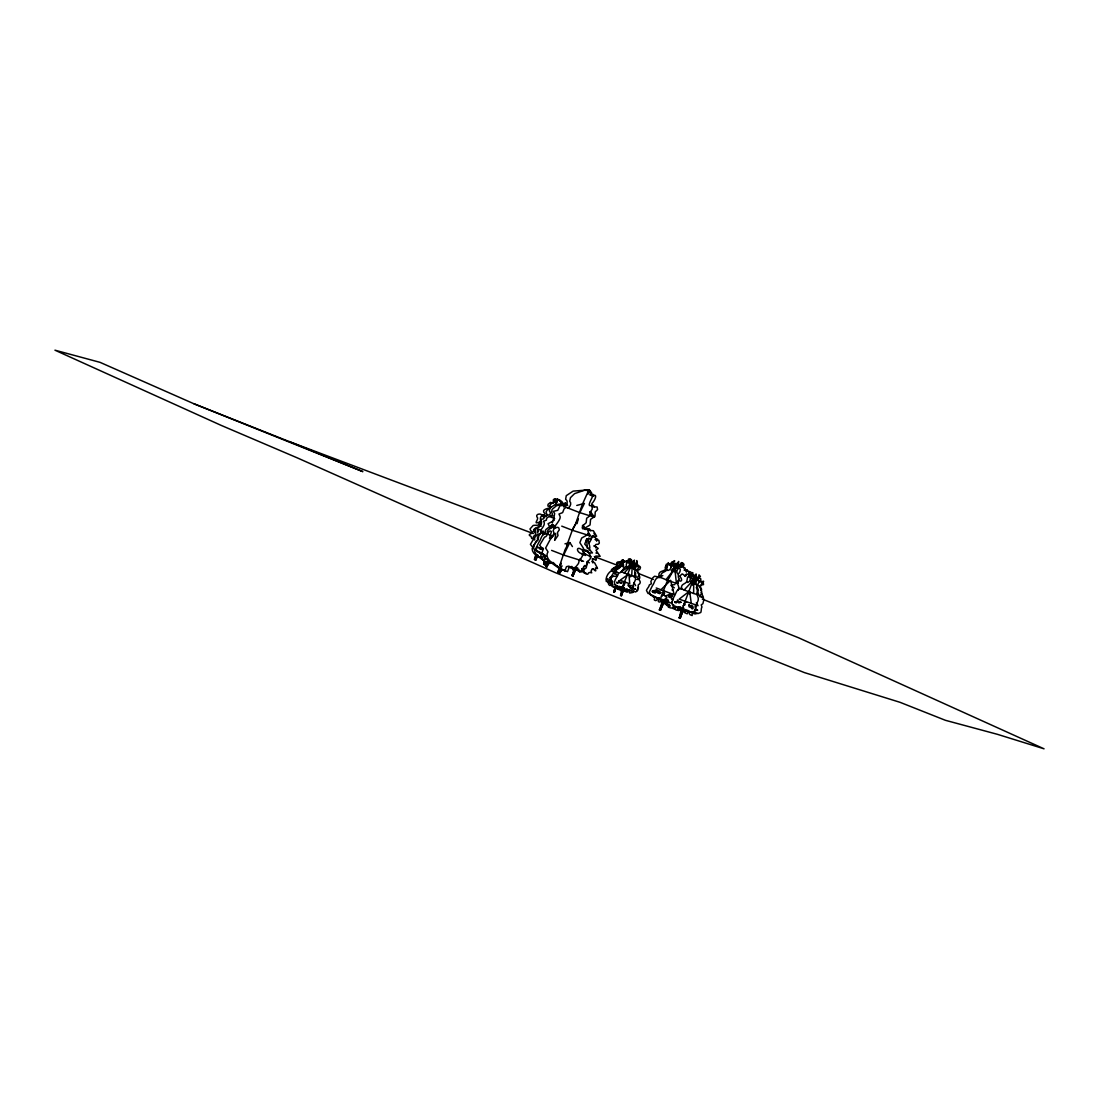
<?xml version="1.0" encoding="UTF-8"?>
<svg xmlns="http://www.w3.org/2000/svg" width="1099" height="1099" viewBox="0 0 1099 1099"><rect width="100%" height="100%" fill="white"/><g stroke="black" fill="none" stroke-linecap="round" stroke-linejoin="round"><path stroke-width="1.5" d="M696.313 587.388L698.882 595.095L693.634 593.46L693.744 579.681L695.296 575.491L695.063 576.384M630.386 567.949L631.843 563.952L622.735 585.987L622.281 587.718L623.092 588.432L620.825 595.424L623.531 589.435L625.633 590.053M616.951 582.333C615.316 583.239 620.605 583.734 616.869 582.25M683.688 567.922L682.177 565.449M675.198 571.04C674.113 569.667 677.63 559.652 676.957 565.504M582.03 569.447L583.665 569.557L584.503 572.744A4.176 4.108 -80 0 1 585.424 573.609C590.163 575.958 585.987 571.301 591.729 572.799C590.19 570.779 591.894 568.87 593.652 569.309C598.57 574.475 592.649 565.174 597.499 568.526C597.224 567.263 595.163 564.295 594.82 563.018A6.718 6.608 -80 0 1 592.883 561.41L592.334 559.075L594.504 559.35C597.059 562.111 596.551 558.058 594.834 556.918L595.905 556.012L600.15 556.341L595.974 550.214L598.213 548.442L594.889 546.011L595.864 544.445L598.364 544.197L599.353 543.057C598.337 540.447 600.452 539.87 595.988 540.117L595.452 537.356L594.284 536.903M692.59 585.19L693.016 583.555M586.083 573.06L583.72 572.703A4.176 3.421 -67.4 0 0 582.978 571.933L581.921 568.842M634.782 572.552L636.307 577.167L631.733 575.725L632.296 564.529L634.48 560.119L632.282 564.735L633.766 569.474L635.153 569.983L634.755 572.414L635.717 573.417L633.821 576.687L635.497 578.019L635.442 579.777L632.433 586.839M667.464 600.411L667.189 602.664L664.538 603.832A4.588 0.797 -69.7 0 0 664.497 603.269L665.129 600.672L667.354 600.549M593.776 496.047L593.268 494.454M619.039 586.921L620.276 587.333C622.501 587.292 623.971 591.564 620.798 595.438L621.526 595.685L623.559 589.627M673.467 571.7L674.291 569.433L674.03 570.724M534.567 539.334L534.567 538.592M624.411 584.448L624.727 583.734M632.639 566.96L632.062 567.62M691.834 583.693L693.661 578.692L682.149 609.162M682.506 608.64L681.998 612.088M552.344 523.11L552.879 520.638L554.294 520.253M672.19 571.823L674.291 566.425L673.412 570.381L667.038 581.646L661.145 596.551L660.815 599.669L662.917 599.477L662.931 601.565L659.798 610.055L663.137 601.634L665.994 602.101L666.887 600.562M615.413 587.47L616.731 586.742C620.289 584.86 615.069 590.355 619.987 589.476C621.553 589.6 618.71 585.314 621.539 587.113M540.159 534.526L541.807 531.614L541.024 529.924L539.472 529.539C532.63 531.119 543.14 525.459 541.354 521.16L540.378 519.593L543.634 518.824L544.678 516.159C546.753 515.033 553.003 515.458 549.349 510.801L549.816 508.123L554.816 504.784L562.661 503.699L567.057 504.345M673.344 566.342L672.093 561.823L669.662 564.776L668.219 562.661L667.78 564.446M541.725 553.456L545.063 555.187M615.481 586.358L614.3 592.1L616.182 586.303L617.075 586.715M681.284 614.066L679.731 618.078L682.754 610.412L685.419 611.044L685.707 609.574L686.49 610.673C688.647 610.714 691.367 612.83 691.614 611.676A2.225 1.484 -71.6 0 1 692.865 612.198C696.78 610.742 695.131 605.192 697.329 602.307C700.681 596.73 694.128 594.889 698.36 590.039C697.357 586.866 694.98 584.325 696.574 579.709C701.038 573.032 690.309 585.259 695.488 576.851C695.969 573.596 688.221 578.253 692.727 574.557C693.551 569.378 691.189 575.903 689.485 574.722L688.372 576.343M576.851 568.636L576.714 569.502A4.176 0.728 -69.7 0 1 576.755 570.01L578.733 569.364M633.766 569.364C633.312 565.408 637.351 560.119 632.653 565.381C629.892 565.436 631.994 558.086 628.298 562.303M588.748 490.209L582.305 504.468L575.436 524.443L572.964 528.358L566.837 545.392L567.634 544.884L565.092 549.596L559.721 565.518L561.081 563.306L558.567 572.606L559.254 571.233M627.639 589.655L627.268 592.21L623.119 590.52A2.926 2.912 -47.3 0 0 622.474 589.916C621.196 586.564 622.831 591.097 620.55 589.394A2.926 1.91 -68.5 0 0 620.166 588.913L620.138 588.721M550.256 528.015L551.341 527.135M593.309 568.746L591.935 569.076M633.395 564.501L633.573 563.718M677.987 590.355C680.831 585.424 674.456 583.844 679.388 578.967C677.066 577.717 679.745 573.719 676.819 572.758C676.393 568.636 683.935 559.267 675.775 568.526C676.064 565.339 678.303 561.864 673.11 564.282M632.365 564.556L621.237 571.631L624.191 572.95C628.958 567.51 639.041 559.35 629.823 561.932C627.089 561.644 633.807 557.633 628.477 559.089C629.136 561.273 623.861 562.537 623.106 559.941C621.828 563.979 616.237 559.611 616.553 564.199C619.685 567.771 607.115 568.43 612.94 571.865M590.877 493.781L589.723 490.374L587.841 489.948L573.142 491.116L566.26 495.676L565.628 499.331C569.488 501.446 565.436 508.123 562.523 505.471L559.968 505.815L557.784 510.307L553.292 511.365L554.638 513.494L553.69 519.113L552.289 521.503L548.071 523.715L549.5 526.517L552.096 524.951L554.226 525.501M697.192 584.778C700.242 586.55 702.11 590.616 701.684 593.57L699.829 595.699L703.429 597.815L703.758 600.136L702.893 603.681L701.217 604.89L701.959 607.019C701.025 608.612 701.45 609.602 701.066 611.429L700.791 612.473L697.824 613.64A2.225 2.212 0 0 0 696.038 612.885L696.244 613.846L688.317 611.209L687.644 610.151C686.779 611.758 684.924 610.302 682.589 610.838M682.589 610.22L680.061 618.201L679.361 617.542L681.586 608.461L682.245 609.162L679.416 617.94L680.295 618.256M633.903 565.545L636.829 563.045L635.565 565.518M544.802 555.544L544.486 558.113L546.849 558.787M624.15 589.765L624.232 590.932L624.575 589.751M620.839 564.474C619.108 558.484 614.753 568.939 620.207 565.751M673.22 599.45C672.464 597.238 669.772 599.738 673.096 599.669M554.322 499.949L554.239 500.979M623.93 589.682L623.367 590.603M670.72 566.837C671.75 565.312 668.934 563.76 667.807 564.927C662.876 578.266 679.498 563.004 666.379 564.158L665.087 567.936L666.365 569.474M653.342 596.207L653.218 596.784C656.845 597.98 652.119 599.875 655.567 600.631A4.588 2.624 -71.3 0 1 656.433 600.397L658.274 598.227M660.389 599.669C662.917 603.008 655.608 602.705 659.263 599.395M684.306 604.093L684.828 602.362L684.114 604.546M577.085 523.619L578.211 518.742L572.455 530.309L561.754 526.146M587.91 494.385L588.583 491.665M535.282 557.674L534.65 559.46L535.79 559.831L537.576 555.009M621.608 562.262L622.982 560.009L621.567 560.339L621.004 562.111L622.803 564.35L622.171 566.48M624.479 562.166L624.795 561.246M536.6 557.179L535.79 559.831L534.636 559.418L535.886 555.833M563.114 504.853L563.21 503.617C561.301 499.413 557.976 500.114 554.418 498.973L553.36 499.674L553.292 502.394C551.258 502.806 547.879 506.941 551.313 507.257M692.37 583.074L693.071 581.206L692.768 582.168M576.412 568.76L575.794 569.996L575.601 568.829M632.516 563.416L632.928 561.768L631.898 564.598M629.741 563.773C623.971 558.745 626.526 573.554 629.919 563.512C629.672 559.46 633.381 557.88 630.496 562.221M677.863 565.669L677.822 563.553L675.459 564.062C673.371 578.047 674.099 553.058 671.654 566.273M624.095 588.597L624.383 587.512L623.696 588.638M662.711 600.301L659.565 609.931M690.763 578.376L689.032 576.92L687.576 577.277L686.724 581.687L687.919 582.484L689.677 581.083L691.848 574.708L692.123 579.461L695.227 580.725L700.42 576.467L699.019 574.818L698.153 578.788L695.997 575.766L694.705 575.876L693.799 579.53L695.571 576.178L694.266 575.162L689.677 575.807L689.554 574.695L691.821 573.747L690.57 571.796C687.864 571.796 690.282 576.11 686.738 573.925L684.553 575.67C681.215 572.565 682.52 574.324 680.034 575.711L679.58 576.233C681.929 577.895 683.083 582.923 678.536 580.519M683.042 610.646L682.864 612.006L684.196 609.382M588.363 539.348C587.896 543.277 590.836 545.832 589.462 549.651M619.328 587.292L619.287 586.358M682.919 610.604L682.328 612.129M614.465 592.182L613.668 591.894L615.591 586.344L613.998 592.018L614.314 591.152M548.538 561.259L546.67 566.658L545.956 566.37L548.003 561.053M660.156 610.192L659.455 609.89C665.912 600.356 660.224 601.785 658.933 597.801M585.204 555.517L585.671 553.91L583.5 553.415M620.729 566.754C624.809 561.218 616.292 564.859 620.317 567.111M545.901 566.37L547.151 566.837L545.983 566.411L548.058 561.081M659.482 609.931L660.526 610.288L659.4 609.89C665.293 601.387 660.925 601.799 659.688 598.213L658.548 598.708L655.636 597.197C652.875 596.043 650.498 595.617 650.086 594.161A2.445 2.404 -80 0 0 648.067 593.529L646.446 590.438L646.954 589.366C647.902 587.567 648.959 587.017 649.303 585.011L651.405 583.748L650.869 581.55L652.627 577.95L654.537 576.233L658.988 577.002L658.947 573.898C659.62 570.834 663.975 571.507 665.678 569.117M535.57 555.696L534.375 559.336L535.982 559.927L537.768 555.064M542.618 534.87L544.046 532.768L543.497 531.202C535.721 533.125 545.214 527.286 544.266 522.657L543.538 521.214L546.34 520.198C546.134 514.772 554.926 517.959 551.602 511.955L552.151 509.332L556.547 505.677L565.436 503.905L567.688 505.471M626.526 589.517C624.136 593.062 624.919 587.896 626.251 589.545L628.779 590.012L629.164 592.43A3.324 2.624 -67.7 0 1 629.727 593.034C635.456 592.196 635.016 591.688 627.886 590.039L627.35 589.201M694.568 576.865L693.469 580.135L695.282 584.297M686.394 610.481L684.553 612.624L687.232 613.792L688.469 610.824L689.499 614.025A4.162 3.105 -68 0 1 690.172 614.767L692.191 615.564L692.109 613.352L694.966 613.819L694.719 611.497M633.766 563.155L633.148 561.397L631.705 562.18M679.429 617.968C683.221 613.256 681.723 607.774 678.935 607.898L673.096 605.714L673.756 605.054A2.225 1.662 -68 0 0 672.341 604.684L671.695 602.513A2.445 1.401 -71.3 0 1 672.162 602.513M577.662 567.757L576.055 569.007L573.087 575.505M682.287 611.786L682.493 611.085M566.164 504.991L565.614 503.424L562.262 505.073M613.764 591.935L616.003 586.509L614.176 591.344M694.334 577.277L694.843 575.849L693.565 579.448M575.395 569.941L573.032 575.89L572.153 575.574L574.983 568.444M575.23 568.54L572.771 575.794L572.126 575.533L574.227 569.502M565.875 506.035L566.273 504.015L563.869 507.051M683.262 609.286L683.688 607.953L682.987 609.423M693.881 583.61L694.939 581.824L694.705 583.473M675.198 572.084L675.734 569.941L674.704 570.972M535.639 548.909L534.732 551.561L536.738 555.283L544.609 561.301L543.717 564.213L544.87 564.598L546.327 561.919L548.36 562.99L548.744 561.905M556.396 502.696L556.644 501.941L556.08 503.466L557.495 498.877L555.984 502.71M664.332 600.617C662.354 605.7 663.727 601.689 666.324 600.535M546.066 566.411L548.264 559.748M574.859 569.735L572.442 575.684L575.107 568.499M589.449 556.74C591.454 553.759 587.745 553.374 588.322 550.956M623.325 566.988L623.655 566.054M546.176 516.599L546.876 514.634L546.066 511.791L547.453 509.771L549.995 508.603M588.913 537.933L588.556 538.744M536.257 557.083L535.309 559.707L535.845 558.251M556.218 503.177L555.558 505.155M550.956 562.578L549.624 563.553L547.041 562.097M559.721 569.969L562.056 565.903M581.742 569.763C584.022 574.118 576.096 570.917 578.637 569.309M659.991 610.096L664.277 599.738M689.389 594.133L689.691 593.309M626.828 589.037L626.691 590.245L623.449 589.407L621.127 595.534L623.449 587.965L621.663 587.402M623.449 589.407L621.43 595.658L620.523 595.328L622.419 587.374M684.471 604.175L684.526 603.749M614.314 591.839L616.649 586.097M617.171 587.388C619.204 591.839 621.114 585.808 622.735 588.776M548.277 561.177L546.299 566.534L548.181 562.18M577.566 569.296L577.552 570.34L579.668 571.494M680.295 617.872L683.276 610.536M546.959 566.754L548.854 562.441M660.513 609.863L664.593 600.37M547.096 566.383L549.005 562.523M582.388 553.786C575.821 552.934 575.478 543.991 583.473 550.984L584.16 550.462L583.267 547.989L579.846 542.645L581.714 538.015L588.954 533.977L587.319 528.935L582.717 528.798L582.236 527.767L582.635 525.871L586.165 522.739L586.674 518.206C590.987 516.296 589.6 511.681 592.224 509.125L591.935 505.32C585.327 507.875 592.856 497.861 592.883 494.962C592.663 493.973 588.157 496.542 590.397 493.808L589.572 490.374L584.668 490.291M614.341 592.127L616.896 586.207M660.458 610.288L664.785 600.48M590.41 556.149L585.066 554.281L582.429 549.83M623.353 590.932L624.658 588.611M672.011 570.903L673.151 569.145M636.802 579.475C643.987 580.011 636.046 570.299 634.851 568.046M618.998 588.377L617.899 588.432L618.297 587.525M621.402 587.635C619.424 596.537 621.059 581.728 618.215 588.391A3.324 2.047 -71.4 0 0 617.542 588.542C614.533 588.322 618.751 586.44 615.907 586.179M626.334 562.084L626.348 561.355M677.891 568.581C681.847 566.974 680.199 572.73 678.303 573.994M669.085 604.903C665.747 608.406 664.249 598.474 666.736 601.73C672.093 604.725 672.011 601.785 673.811 597.114C676.105 594.106 676.448 587.8 681.641 588.721C680.46 583.775 684.938 584.503 686.724 581.687M575.011 568.458L572.084 575.533L573.211 575.945M657.655 590.52L655.76 591.949L659.4 592.869L659.798 591.812L658.466 592.334L658.328 590.712M542.796 548.016L543.483 548.635M634.302 565.449L636.376 566.273L634.727 569.433M674.539 567.386L675.912 563.416L674.731 568.073L676.434 583.432L678.358 583.033L677.327 581.508M696.519 580.492L698.566 580.409L699.321 581.591L697.206 585.52M611.855 584.091L610.495 585.41A2.926 2.212 -72.1 0 0 609.794 585.506C608.544 584.682 608.077 583.377 608.351 581.989M682.767 610.426L680.212 618.242L679.058 617.817M565.49 505.361L565.477 502.779L562.166 504.606M673.083 563.347C677.891 557.317 670.376 562.894 670.953 565.903M677.218 565.545L678.633 561.41L678.275 565.161M682.96 564.872L682.493 562.949L681.394 562.619L680.391 563.869L681.311 566.109L680.501 567.015L676.929 563.43L675.624 564.144L675.322 567.675L674.127 567.592M568.87 507.834L567.62 507.903L579.805 512.642L584.407 503.411L576.769 505.458M551.602 550.379L563.622 555.05L569.845 542.535L572.428 546.574M540.049 552.289L539.719 553.264C543.346 554.459 538.62 556.355 542.068 557.111A4.588 2.624 -71.3 0 1 542.933 556.877L544.362 555.641M593.79 558.896L592.952 558.869M553.113 524.951L553.456 526.27L555.38 527.094M535.323 528.042L533.812 531.147L535.076 531.518L534.787 528.701L533.606 529.636L534.705 531.93M545.145 562.152C543.936 567.785 544.019 557.633 545.612 556.286M685.007 576.412L686.257 575.505M539.925 521.324L540.117 522.094L541.203 520.253M626.251 561.534L626.966 561.424M586.99 550.311L583.638 550.297M666.598 565.394L666.53 567.276M621.952 564.295L623.009 562.193M663.906 595.328L664.51 592.911L663.81 595.04M680.762 607.129C681.119 611.484 676.338 611.786 678.344 607.115M692.81 608.228C689.018 606.84 693.51 610.357 692.7 608.2M595.864 547.961L595.837 546.917L593.748 545.915M554.569 533.523L552.509 536.147L546.56 533.688M662.821 575.505L660.059 577.209L666.008 579.681L675.267 567.826L671.118 570.381M620.99 563.869L621.704 561.273L622.611 563.265M551.231 503.452L554.02 502.586L555.201 499.317C556.946 500.814 559.116 498.177 559.748 500.704M571.81 566.356L570.779 568.018L573.197 568.362M575.67 569.886L574.118 568.018M592.828 562.894L592.347 561.699A6.718 5.509 -67.4 0 1 591.784 561.342M586.413 539.76L586.948 539.183L586.193 541.258M679.91 588.144L684.141 589.998L693.744 579.681L690.969 581.371M546.574 562.042L545.035 564.68L543.634 564.158L544.472 561.232L539.527 557.152C536.024 555.97 532.053 552.522 532.136 548.676L532.891 547.494L530.419 544.362L533.935 538.428C538.895 532.809 539.43 532.136 538.208 539.293M569.57 566.713L569.378 566.892A4.176 2.39 -71.3 0 0 568.595 567.098M660.801 589.888L670.624 580.313L674.168 594.71L656.227 587.979M615.22 587.484A3.324 3.297 -84.6 0 0 614.217 587.539C611.607 584.077 610.701 586.921 613.833 586.907M541.354 526.078C538.235 526.133 532.988 528.825 534.842 532.644C538.579 535.227 529.965 535.831 534.677 539.156M545.585 555.476L545.818 556.3M679.127 607.046C677.19 608.942 681.462 611.442 676.242 610.069C673.412 609.863 678.646 604.491 674.264 607.06L672.382 608.008A4.162 4.162 81.4 0 0 671.104 608.077L668.343 607.184L670.102 605.604L666.681 603.887L668.865 601.634M691.917 582.552C689.856 583.912 692.246 578.816 692.109 581.907M674.058 607.28L672.986 608.544L674.813 609.148A4.162 2.775 -71.6 0 1 675.253 609.025M627.653 574.832L620.083 580.231L629.741 583.789L628.916 573.939L630.592 576.865M654.235 590.342L652.449 591.825L654.454 591.963M554.665 499.523L558.031 499.633C560.545 499.303 561.039 503.177 561.534 505.032M619.767 567.73L614.423 571.246L618.201 572.744M562.303 504.963L565.614 503.933L567.166 505.403M589.284 542.865L591.166 539.527L590.987 537.933M623.737 562.221L624.63 562.07M636.843 590.328L636.98 589.559M591.523 505.842L593.35 505.238L594.325 506.955M607.06 579.146L608.008 578.637M695.063 607.252L695.983 606.785L695.049 606.085M688.702 575.285L689.375 574.214C688.262 571.343 690.584 570.711 685.666 570.972L685.075 567.949C680.624 567.276 685.652 565.367 683.413 563.444C678.742 561.919 684.581 570.999 678.811 565.724M537.603 539.746L533.99 545.022L534.1 546.821M610.151 577.36L613.201 576.123M694.939 609.794L697.673 610.165L695.406 608.887M700.544 590.397C704.28 589.476 696.038 585.355 703.47 584.627L703.511 583.967C702.124 582.745 705.379 579.846 702.055 581.811L700.695 580.849L700.832 578.871C697.769 576.357 696.381 581.714 702.165 582.415L700.86 585.808L699.747 586.262M674.951 584.531L670.843 585.286L674.346 587.828M631.334 585.465C630.84 585.437 627.227 585.781 631.348 587.361M541.477 515.527L544.115 514.909L544.637 517.409M623.628 565.023L622.762 564.996L623.133 563.086M659.949 575.615L658.892 576.673L659.469 577.524M564.968 543.84L569.845 542.535M636.994 570.12L638.931 567.043L635.689 565.738M584.97 490.099L574.571 493.63L570.463 497.668L569.68 501.254C572.648 503.685 568.691 509.936 566.012 507.285L564.034 508.961L562.633 512.601L558.979 514.057L559.886 515.994C562.4 519.854 548.085 531.806 557.001 527.3L558.663 527.616L559.35 529.732L557.427 532.63L558.004 535.529L554.652 540.337C556.685 530.46 555.929 531.985 550.063 539.76L545.612 548.058L548.016 551.877C544.829 556.382 549.885 562.441 554.336 563.705L559.35 568.444L558.127 572.414L559.611 572.909L561.562 569.241L565.518 570.821M552.921 515.829L549.61 516.53L554.693 518.632M585.259 490.236L590.026 490.511L591.921 493.478L590.905 494.921L592.237 496.034C598.969 492.448 594.037 501.955 591.866 503.479L592.457 506.763L597.1 506.982L597.581 509.565L595.218 511.928L595.012 516.255L590.575 519.346L590.053 524.979L585.41 527.767L585.959 529.539M540.337 523.33C539.156 521.613 538.125 526.284 541.491 523.495M626.732 590.369C628.133 588.968 630.002 591.633 630.112 590.204A1.772 1.099 -71.4 0 1 630.977 590.644C632.708 589.751 635.016 583.473 632.475 587.347M582.03 554.075C584.091 554.981 580.354 559.048 579.187 560.682L578.472 563.485L573.225 570.271L571.453 567.057L568.609 566.164L566.466 566.672L564.872 570.876L561.328 569.241L559.46 572.922L558.031 571.947L559.46 568.43L556.918 565.614M699.802 596.771L703.168 596.661L701.052 592.251M637.997 588.267L637.887 587.306M572.208 567.235L569.131 567.469L567.524 571.659L562.001 569.447L559.899 573.046L557.962 572.345L559.116 568.334L545.557 558.732L541.862 553.168L543.085 549.527L539.65 545.228L544.5 537.109C547.824 537.274 548.319 528.454 551.423 531.559L549.5 538.304L551.561 537.425L554.171 533.716L553.154 530.597L555.174 526.902M671.942 589.916L672.986 589.888M579.805 512.642L594.518 517.244L590.479 511.708M572.455 530.309L590.891 536.065L588.94 533.4M563.622 555.05L583.569 561.287M543.277 516.832L545.035 513.81C539.705 508.59 549.981 508.686 550.736 507.243L549.637 506.488M585.671 528.894L589.38 528.811L590.383 530.707M584.064 566.315L584.613 565.463M589.929 556.41L591.138 556.52L590.699 558.127L586.866 562.949L586.317 565.793L583.432 567.276L582.319 569.969L580.409 571.068C578.939 574.118 576.92 566.177 573.815 567.565M546.299 561.877L544.678 564.57L543.84 564.227L544.761 561.328L541.587 557.66M652.202 591.441L654.166 592.21L652.49 590.74M612.706 585.286C608.187 584.448 614.698 581.975 611.36 580.629L607.349 579.97M619.341 566.699L616.319 568.774L615.536 572.194A1.69 1.099 -68.5 0 1 614.533 572.194C611.937 574.145 609.382 579.805 609.725 582.992A1.552 1.017 -68.5 0 1 610.591 583.198L612.734 584.462M588.679 530.322L593.364 530.721L596.661 536.257L591.688 536.793M626.403 566.37C622.405 568.073 622.762 572.387 618.613 573.321C617.363 577.456 613.228 580.684 614.684 584.654A1.772 1.401 -67.7 0 1 615.88 584.956L615.33 585.479L622.583 588.13M669.854 606.222C661.461 604.67 671.228 602.334 667.505 599.408C660.348 600.15 670.939 596.908 665.019 596.304C666.049 595.534 669.566 594.6 670.665 593.872A6.704 6.69 81.4 0 0 672.423 593.996M553.456 526.27C551.451 529.347 546.079 528.276 547.618 533.922C540.914 532.946 541.766 538.881 538.826 542.329L535.817 548.456L537.068 551.341A2.445 2.006 -67.4 0 1 538.771 551.794L541.34 553.209M666.956 569.79C664.95 572.867 659.579 571.796 661.117 577.442C654.4 576.467 655.265 582.401 652.325 585.849L649.317 591.976L650.567 594.861A2.445 2.006 -67.4 0 1 652.257 595.328L657.642 598.213M679.649 607.555L677.946 607.06M617.583 565.93C616.498 567.455 613.695 567.029 613.256 568.98L612.954 571.068A1.69 1.69 0 0 1 611.484 570.862C608.159 572.304 605.109 578.198 606.291 581.495A1.552 1.552 0 0 1 607.596 581.893L612.486 584.462M553.566 526.558C552.302 524.663 545.544 528.962 545.447 530.364L545.489 533.482L541.038 532.713L539.142 534.43L537.37 538.029L537.906 540.227L535.804 541.491C535.447 543.483 534.499 544.087 533.455 545.846L532.946 546.917L534.567 550.008A2.445 2.404 -80 0 1 536.587 550.64C536.793 552.124 539.499 552.577 542.137 553.676L544.142 554.693M630.318 567.4L630.689 565.697L630.908 566.631M594.999 539.554L597.526 539.005L596.633 541.189M586.825 562.084L589.435 562.839M691.312 603.612L689.595 591.042L679.141 599.161L698.044 605.7L696.354 602.774M560.037 500.979L561.232 502.724M534.471 539.994L533.702 538.428L531.696 538.537L531.009 536.326C524.896 533.661 537.315 533.606 530.927 530.886L530.006 528.99L533.152 525.473C535.186 524.841 541.024 526.407 539.444 522.602L538.826 522.3C532.301 524.663 540.021 518.81 536.807 516.764C535.35 513.494 542.686 512.89 542.329 516.379M596.922 553.346L595.946 552.976M582.044 568.746L583.198 569.722L583.267 568.815A2.225 1.278 -71.3 0 1 584.256 569.351L586.248 567.881L587.525 561.163M666.008 579.681L676.434 583.432M584.421 550.311L587.58 551.451M684.141 589.998L693.634 593.46M624.191 572.95L631.733 575.725M702.288 599.092L798.575 637.777L1044.05 748.817L997.384 734.311L945.442 720.312L900.04 702.316L804.344 672.574L554.885 572.455L297.28 457.871L221.187 425.382L54.95 350.183L100.023 362.34L193.932 403.773L289.188 441.551L533.303 533.578M594.339 556.589L618.421 565.683M583.061 549.363L589.504 552.948L592.457 552.907L584.723 544.087L586.674 539.485L591.592 538.455L592.663 535.776M684.361 604.477L685.144 604.78M537.961 546.904L537.136 547.178L537.782 548.003M675.294 608.31L674.058 607.788A4.588 4.506 -80 0 0 673.055 606.84M639.137 573.719L653.342 579.434M193.932 403.773L362.849 471.636L289.188 441.551M684.059 570.106L687.37 569.749L686.38 572.153M551.272 507.037L547.865 505.993L548.085 504.276L550.53 502.367L553.085 503.356L554.377 501.762M685.625 601.62L686.545 602.115M680.803 608.09L680.102 607.046M552.879 562.4L553.717 562.963M538.881 547.92L540.543 548.827L539.897 547.714M593.941 536.765L593.46 535.914M541.326 519.896C538.441 518.22 542.466 513.989 544.5 515.926M583.088 525.404L586.014 529.402M551.629 524.8L552.193 525.597M693.112 607.211C688.867 608.022 691.353 604.12 692.823 606.195M593.927 533.262L594.696 534.787M589.723 511.749L593.268 517.313M582.484 525.432L585.039 529.457M587.608 533.468L589.311 536.161M580.148 558.69L581.866 561.383M697.384 610.357L696.12 609.547L695.818 610.701M633.944 582.717L635.62 585.643M654.564 590.726L655.526 591.317L655.595 590.3M633.491 590.465L634.013 591.386A1.772 1.758 -84.6 0 1 635.428 591.99C638.629 591.317 638.643 587.512 638.148 584.998C644.083 581.508 635.195 578.39 638.533 575.958C641.28 573.335 634.357 570.944 639.755 569.406C642.091 565.477 638.231 567.153 636.925 563.526C637.022 554.693 636.568 568.897 634.315 562.715C633.354 559.556 630.606 565.875 632.997 565.477M611.223 579.736L611.278 578.843L608.558 580.863M582.69 550.242L583.899 555.16M610.481 579.695C611.662 576.343 606.511 579.187 613.888 576.192A5.358 5.316 -84.6 0 0 615.907 576.233L617.446 575.079L615.962 574.131C612.981 574.475 615.358 572.263 617.006 572.469L614.314 568.842C620.495 570.505 618.325 563.169 622.625 566.452M586.632 538.826L587.347 548.305M624.617 582.8L624.067 584.517L624.617 582.841M538.029 531.6C536.422 535.763 537.686 527.108 538.029 531.6M540.255 548.099C545.475 550.214 537.961 549.473 540.255 548.099M653.754 591.633C659.029 593.776 651.419 592.965 653.754 591.633M662.202 595.782L662.793 595.026L662.202 595.782M677.231 601.524C679.045 602.856 677.382 597.307 677.231 601.524M688.977 604.958C692.768 605.494 688.249 609.492 688.977 604.958M656.227 590.039C656.076 594.696 658.686 588.899 656.227 590.039M675.102 601.689C679.429 603.447 673.11 602.966 675.102 601.689M628.216 584.97C629.878 584.805 628.477 587.896 628.216 584.97M623.765 584.915L623.518 585.698L623.765 584.915M618.71 581.11C618.627 584.599 620.386 579.984 618.71 581.11M669.415 595.424L669.387 596.551L670.624 595.095L670.624 597.705L668.975 597.128L669.415 595.424M671.942 595.85C669.538 599.972 674.058 594.284 671.942 595.85M683.386 605.796L683.798 604.903L683.386 605.796M631.609 566.109L631.06 567.675L631.595 566.109M635.332 588.982L632.639 588.363L635.332 588.982M629.59 587.443L631.252 587.979L629.59 587.443M663.686 593.323C662.711 597.252 664.964 590.232 663.686 593.323M611.085 581.069L612.583 581.673L611.085 581.069M660.774 592.485L659.592 593.652L657.243 592.526L659.276 590.891L659.565 592.924L660.774 592.485M621.869 582.827C618.256 584.091 620.66 581.151 621.869 582.827M680.968 602.252C676.325 604.505 678.948 600.027 680.968 602.252M695.502 575.533C695.159 577.552 697.137 570.862 695.502 575.533M556.149 502.861L557.124 500.471L556.149 502.861M555.586 504.51L555.586 504.51"/></g></svg>
